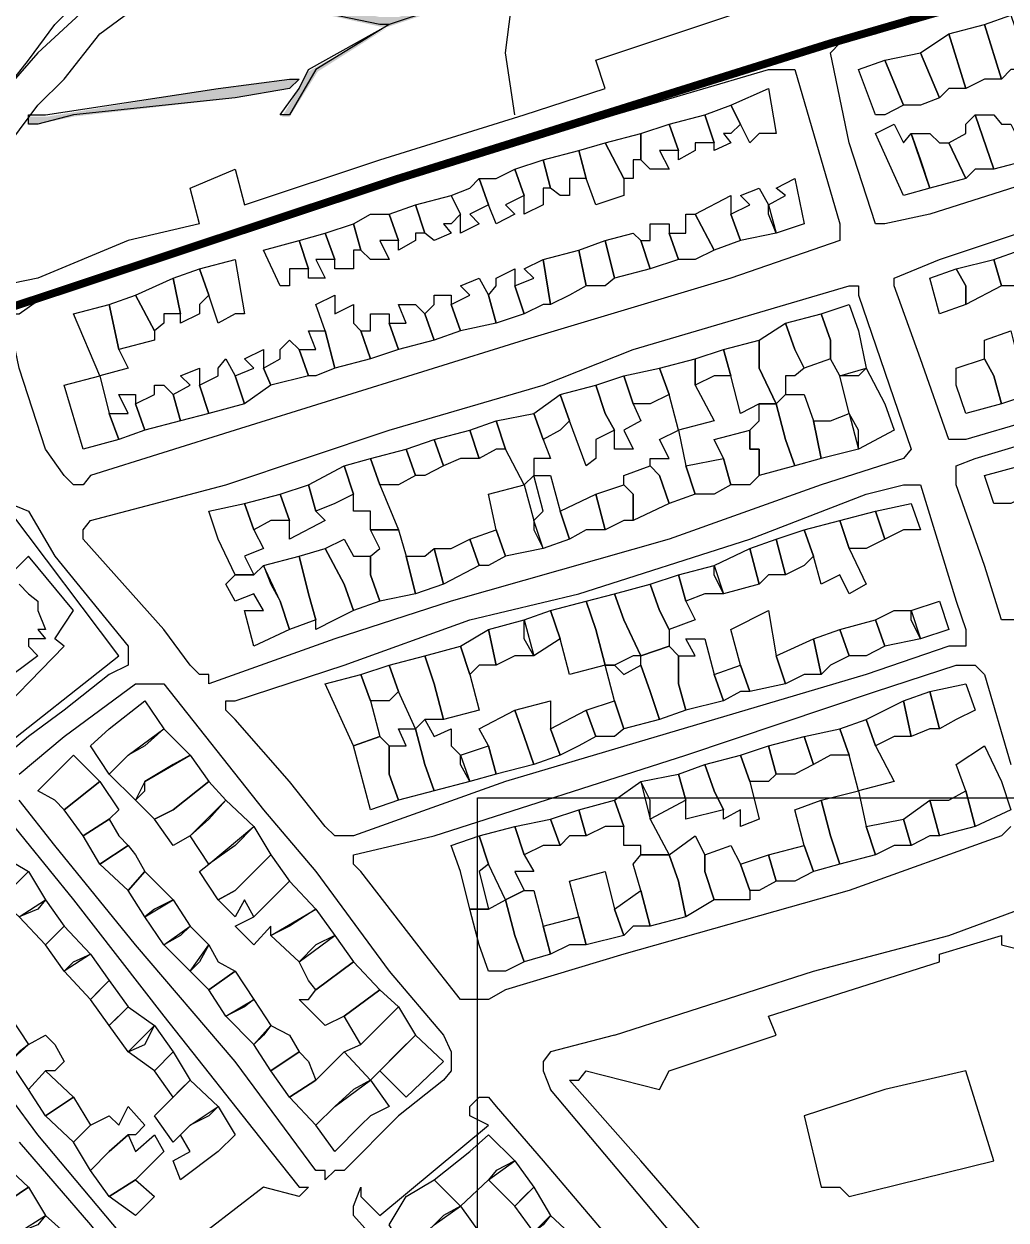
# Model space of a CAD drawing. Header units: millimetres. Extents: x -3588 to 75209, y -3737 to 38254.
# Drawn here: x 27924.9 to 28072.5, y 5908.6 to 6088.4 of the extents above; entities that cross this region are included whole.
import ezdxf

# ---------------------------------------------------------------- set-up
doc = ezdxf.new("R2010")
doc.units = ezdxf.units.MM
doc.layers.add('H', color=250, linetype='Continuous')
doc.layers.add('P', color=253, linetype='Continuous')

msp = doc.modelspace()

# ---------------------------------------------------------------- hatches: boundary and pattern name
at = {"layer": 'H', "linetype": 'Continuous'}
for points in [[(27948.738, 6094.749), (27952.691, 6094.749), (27978.377, 6089.387), (27981.21, 6089.387), (27998.702, 6094.749), (28017.906, 6100.398), (28019.315, 6100.398), (28024.676, 6100.398), (28027.221, 6100.398), (28040.76, 6101.518), (28058.556, 6104.335), (28065.325, 6105.759), (28069.278, 6105.759), (28067.87, 6104.335), (28048.954, 6101.518), (28036.807, 6100.398), (28026.084, 6098.974), (28019.315, 6100.398), (28017.906, 6100.398), (28000.11, 6094.749), (27979.786, 6087.963), (27969.063, 6081.194), (27964.838, 6074.424), (27963.702, 6074.424), (27966.246, 6078.649), (27967.655, 6081.194), (27979.786, 6087.963), (27978.377, 6087.963), (27952.691, 6093.612), (27948.738, 6093.612), (27948.738, 6094.749), (27948.738, 6094.749)], [(27925.597, 6073.288), (27925.597, 6074.424), (27928.414, 6074.424), (27954.1, 6078.649), (27964.838, 6080.073), (27966.246, 6080.073), (27964.838, 6078.649), (27956.932, 6077.241), (27932.367, 6074.424), (27927.005, 6073.288), (27925.597, 6073.288), (27925.597, 6073.288)]]:
    msp.add_hatch(color=256, dxfattribs=at).paths.add_polyline_path(points)

# ---------------------------------------------------------------- linework, layer by layer
msp.add_lwpolyline([(27993.054, 5972.044), (29582.265, 5972.044), (29582.265, 5157.048), (27993.054, 5157.048)], close=True)
at = {"layer": 'P'}
for points in [[(28005.488, 6260.163), (28005.488, 6257.618), (28002.943, 6246.608), (27995.885, 6218.393), (27989.1, 6189.875), (27983.739, 6166.733), (27979.786, 6150.634), (27978.377, 6141.047), (27976.969, 6137.094), (27973.016, 6130.309), (27966.246, 6120.723), (27954.1, 6107.168), (27941.681, 6097.565), (27927.005, 6084.01), (27918.811, 6074.696), (27917.403, 6067.926), (27917.403, 6051.555), (27918.811, 6039.424), (27921.356, 6028.685), (27921.356, 6025.869)], [(27951.283, 6058.324), (27949.875, 6063.685), (27956.644, 6066.518), (27958.053, 6061.157), (27978.377, 6067.926), (28000.11, 6074.696), (28012.257, 6078.649), (28010.849, 6082.89), (28031.174, 6089.659), (28037.943, 6092.204), (28042.184, 6093.612), (28063.917, 6100.398), (28066.462, 6096.445), (28066.462, 6095.021), (28076.048, 6098.974), (28091.011, 6103.215), (28100.326, 6105.759), (28119.242, 6112.529), (28128.844, 6115.345)], [(28054.315, 6058.324), (28052.907, 6058.324), (28048.954, 6070.471), (28046.137, 6084.01), (28047.545, 6085.435), (28052.907, 6086.843), (28073.231, 6093.612), (28100.326, 6101.806), (28122.059, 6108.576), (28131.661, 6111.12), (28132.797, 6111.12), (28134.205, 6109.984), (28143.808, 6086.843), (28143.808, 6085.435), (28142.383, 6085.435), (28142.383, 6084.01), (28122.059, 6078.649), (28086.786, 6067.926), (28061.084, 6059.749), (28054.315, 6058.324)], [(27884.948, 6066.518), (27888.901, 6067.926), (27893.126, 6069.335), (27897.078, 6069.335), (27902.44, 6069.335), (27906.681, 6070.471), (27912.042, 6070.471), (27914.586, 6071.879), (27917.403, 6074.696), (27918.811, 6076.12), (27920.236, 6076.12), (27925.597, 6082.89), (27929.55, 6088.251), (27934.911, 6093.612), (27941.681, 6097.565), (27943.089, 6098.974)], [(27951.283, 6058.324), (27940.561, 6055.796), (27927.005, 6050.146), (27921.356, 6049.01), (27921.356, 6052.963), (27921.356, 6056.916), (27921.356, 6062.565), (27922.764, 6067.926), (27922.764, 6070.471), (27927.005, 6076.12), (27930.958, 6080.073), (27936.32, 6086.843), (27947.33, 6095.021)], [(28000.11, 6095.021), (27979.786, 6088.251), (27968.775, 6081.482), (27964.838, 6074.696), (27963.414, 6074.696), (27966.246, 6078.649), (27967.655, 6081.482), (27979.786, 6088.251), (27978.377, 6088.251), (27952.691, 6093.612)], [(27998.702, 6074.696), (27997.294, 6084.01), (27998.702, 6095.021)], [(28073.231, 6081.482), (28071.823, 6080.073), (28069.278, 6088.251), (28073.231, 6089.659), (28076.048, 6081.482), (28073.231, 6081.482)], [(28069.278, 6080.073), (28066.462, 6078.649), (28063.917, 6086.843), (28069.278, 6088.251), (28071.823, 6080.073), (28069.278, 6080.073)], [(28063.917, 6078.649), (28062.509, 6077.241), (28059.676, 6084.01), (28063.917, 6086.843), (28066.462, 6078.649), (28063.917, 6078.649)], [(28059.676, 6076.12), (28057.132, 6076.12), (28054.315, 6082.89), (28059.676, 6084.01), (28062.509, 6077.241), (28059.676, 6076.12)], [(28054.315, 6074.696), (28052.907, 6074.696), (28050.362, 6081.482), (28054.315, 6082.89), (28057.132, 6076.12), (28054.315, 6074.696)], [(27932.367, 6019.099), (27930.958, 6020.507), (27928.126, 6024.46), (27924.189, 6036.591), (27922.764, 6043.361), (27922.764, 6044.785), (27924.189, 6044.785), (27928.126, 6047.602), (27945.922, 6052.963), (27970.199, 6061.157), (27991.932, 6067.926), (28013.665, 6074.696), (28036.807, 6081.482), (28037.943, 6081.482), (28039.351, 6081.482), (28040.76, 6081.482), (28047.545, 6058.324), (28047.545, 6055.796), (28031.174, 6050.146), (28000.11, 6040.832), (27956.644, 6027.277), (27934.911, 6020.507), (27933.775, 6019.099), (27932.367, 6019.099)], [(27925.597, 6073.288), (27925.597, 6074.696), (27928.126, 6074.696), (27954.1, 6078.649), (27964.838, 6080.073), (27966.246, 6080.073), (27964.838, 6078.649), (27956.644, 6077.241), (27932.367, 6074.696), (27927.005, 6073.288), (27925.597, 6073.288), (27925.597, 6073.288)], [(28035.399, 6071.879), (28033.99, 6070.471), (28032.582, 6073.288), (28031.174, 6076.12), (28036.807, 6078.649), (28037.943, 6071.879), (28035.399, 6071.879)], [(28027.221, 6070.471), (28025.812, 6070.471), (28025.812, 6069.335), (28023.268, 6067.926), (28023.268, 6069.335), (28021.859, 6073.288), (28027.221, 6074.696), (28028.629, 6070.471), (28027.221, 6070.471)], [(28031.174, 6071.879), (28030.037, 6071.879), (28031.174, 6070.471), (28028.629, 6069.335), (28028.629, 6070.471), (28027.221, 6074.696), (28031.174, 6076.12), (28032.582, 6073.288), (28031.174, 6071.879)], [(28067.87, 6066.518), (28066.462, 6065.11), (28063.917, 6070.471), (28066.462, 6071.879), (28066.462, 6073.288), (28067.87, 6074.696), (28070.687, 6066.518), (28067.87, 6066.518)], [(28074.64, 6070.471), (28076.048, 6067.926), (28070.687, 6066.518), (28067.87, 6074.696), (28070.687, 6074.696), (28071.823, 6073.288), (28073.231, 6073.288), (28074.64, 6070.471)], [(28021.859, 6069.335), (28020.435, 6069.335), (28021.859, 6066.518), (28019.027, 6066.518), (28017.618, 6067.926), (28017.618, 6071.879), (28021.859, 6073.288), (28023.268, 6069.335), (28021.859, 6069.335)], [(28059.676, 6067.926), (28061.084, 6063.685), (28057.132, 6062.565), (28052.907, 6071.879), (28055.723, 6073.288), (28057.132, 6070.471), (28058.268, 6071.879), (28059.676, 6067.926)], [(28017.618, 6067.926), (28016.482, 6067.926), (28016.482, 6065.11), (28015.074, 6065.11), (28012.257, 6070.471), (28017.618, 6071.879), (28017.618, 6067.926)], [(28059.676, 6071.879), (28061.084, 6071.879), (28062.509, 6070.471), (28063.917, 6070.471), (28066.462, 6065.11), (28061.084, 6063.685), (28058.268, 6071.879), (28059.676, 6071.879)], [(28008.304, 6065.11), (28006.896, 6065.11), (28006.896, 6062.565), (28005.488, 6062.565), (28004.063, 6063.685), (28002.943, 6067.926), (28008.304, 6069.335), (28009.424, 6065.11), (28008.304, 6065.11)], [(28015.074, 6065.11), (28015.074, 6062.565), (28010.849, 6061.157), (28009.424, 6065.11), (28008.304, 6069.335), (28012.257, 6070.471), (28015.074, 6065.11)], [(28002.943, 6063.685), (28002.943, 6062.565), (28002.943, 6061.157), (28000.11, 6059.749), (28000.11, 6062.565), (27998.702, 6066.518), (28002.943, 6067.926), (28004.063, 6063.685), (28002.943, 6063.685)], [(27995.885, 6065.11), (27998.702, 6066.518), (28000.11, 6062.565), (27997.294, 6061.157), (27998.702, 6059.749), (27995.885, 6058.324), (27994.749, 6061.157), (27993.341, 6065.11), (27995.885, 6065.11)], [(27991.932, 6063.685), (27993.341, 6065.11), (27994.749, 6061.157), (27991.932, 6059.749), (27993.341, 6058.324), (27990.524, 6056.916), (27990.524, 6059.749), (27989.1, 6062.565), (27991.932, 6063.685)], [(28036.807, 6059.749), (28036.807, 6061.157), (28039.351, 6062.565), (28037.943, 6063.685), (28040.76, 6065.11), (28042.184, 6058.324), (28037.943, 6056.916), (28036.807, 6059.749)], [(27989.1, 6058.324), (27987.98, 6058.324), (27989.1, 6056.916), (27986.571, 6055.796), (27985.163, 6056.916), (27983.739, 6061.157), (27989.1, 6062.565), (27990.524, 6059.749), (27989.1, 6058.324)], [(28031.174, 6059.749), (28032.582, 6055.796), (28028.629, 6054.371), (28025.812, 6059.749), (28031.174, 6062.565), (28031.174, 6059.749)], [(28036.807, 6061.157), (28037.943, 6056.916), (28032.582, 6055.796), (28031.174, 6059.749), (28033.99, 6061.157), (28032.582, 6062.565), (28035.399, 6063.685), (28036.807, 6061.157)], [(27985.163, 6056.916), (27983.739, 6056.916), (27983.739, 6055.796), (27981.21, 6054.371), (27981.21, 6055.796), (27979.786, 6059.749), (27983.739, 6061.157), (27985.163, 6056.916)], [(27976.969, 6059.749), (27979.786, 6059.749), (27981.21, 6055.796), (27978.377, 6055.796), (27979.786, 6052.963), (27976.969, 6052.963), (27975.561, 6054.371), (27974.424, 6058.324), (27976.969, 6059.749)], [(28025.812, 6052.963), (28023.268, 6052.963), (28021.859, 6056.916), (28024.388, 6056.916), (28024.388, 6059.749), (28025.812, 6059.749), (28028.629, 6054.371), (28025.812, 6052.963)], [(27970.199, 6052.963), (27968.775, 6052.963), (27970.199, 6050.146), (27967.655, 6050.146), (27967.655, 6051.555), (27966.246, 6055.796), (27970.199, 6056.916), (27971.608, 6052.963), (27970.199, 6052.963)], [(27974.424, 6054.371), (27974.424, 6051.555), (27971.608, 6051.555), (27971.608, 6052.963), (27970.199, 6056.916), (27974.424, 6058.324), (27975.561, 6054.371), (27974.424, 6054.371)], [(28017.618, 6055.796), (28019.027, 6051.555), (28013.665, 6050.146), (28012.257, 6055.796), (28016.482, 6056.916), (28017.618, 6055.796)], [(28021.859, 6056.916), (28023.268, 6052.963), (28019.027, 6051.555), (28017.618, 6055.796), (28019.027, 6055.796), (28019.027, 6058.324), (28021.859, 6058.324), (28021.859, 6056.916)], [(28063.917, 6025.869), (28059.676, 6037.999), (28055.723, 6049.01), (28055.723, 6050.146), (28062.509, 6052.963), (28078.593, 6058.324)], [(27966.246, 6051.555), (27964.838, 6051.555), (27964.838, 6049.01), (27963.414, 6049.01), (27960.885, 6054.371), (27966.246, 6055.796), (27967.655, 6051.555), (27966.246, 6051.555)], [(28012.257, 6049.01), (28009.424, 6049.01), (28008.304, 6054.371), (28012.257, 6055.796), (28013.665, 6050.146), (28012.257, 6049.01)], [(28006.896, 6047.602), (28004.063, 6046.193), (28002.943, 6052.963), (28008.304, 6054.371), (28009.424, 6049.01), (28006.896, 6047.602)], [(28074.64, 6049.01), (28071.823, 6049.01), (28070.687, 6052.963), (28074.64, 6054.371), (28076.048, 6050.146), (28074.64, 6049.01)], [(27951.283, 6046.193), (27951.283, 6044.785), (27948.45, 6043.361), (27948.45, 6044.785), (27947.33, 6050.146), (27951.283, 6051.555), (27952.691, 6047.602), (27951.283, 6046.193)], [(27956.644, 6044.785), (27954.1, 6043.361), (27952.691, 6047.602), (27951.283, 6051.555), (27956.644, 6052.963), (27958.053, 6044.785), (27956.644, 6044.785)], [(27998.702, 6049.01), (28000.11, 6044.785), (27995.885, 6043.361), (27994.749, 6047.602), (27995.885, 6049.01), (27995.885, 6050.146), (27998.702, 6051.555), (27998.702, 6049.01)], [(28002.943, 6046.193), (28000.11, 6044.785), (27998.702, 6049.01), (28001.535, 6050.146), (28000.11, 6051.555), (28002.943, 6052.963), (28004.063, 6046.193), (28002.943, 6046.193)], [(28066.462, 6049.01), (28066.462, 6046.193), (28062.509, 6044.785), (28061.084, 6050.146), (28065.037, 6051.555), (28066.462, 6049.01)], [(28066.462, 6049.01), (28065.037, 6051.555), (28070.687, 6052.963), (28071.823, 6049.01), (28066.462, 6046.193), (28066.462, 6049.01)], [(27947.33, 6044.785), (27945.922, 6044.785), (27945.922, 6043.361), (27944.513, 6042.24), (27941.681, 6047.602), (27947.33, 6050.146), (27948.45, 6044.785), (27947.33, 6044.785)], [(27994.749, 6047.602), (27995.885, 6043.361), (27990.524, 6042.24), (27989.1, 6046.193), (27991.932, 6047.602), (27990.524, 6049.01), (27993.341, 6050.146), (27994.749, 6047.602)], [(27952.691, 5990.58), (27951.283, 5990.58), (27949.875, 5991.989), (27945.922, 5997.35), (27933.775, 6010.905), (27933.775, 6012.314), (27934.911, 6013.722), (27955.236, 6019.099), (27979.786, 6027.277), (28002.943, 6034.047), (28016.482, 6039.424), (28048.954, 6049.01), (28050.362, 6049.01), (28050.362, 6047.602), (28058.268, 6024.46), (28057.132, 6023.036), (28044.713, 6019.099), (28021.859, 6010.905), (27989.1, 6001.591), (27971.608, 5995.942), (27952.691, 5989.172), (27952.691, 5990.58)], [(27944.513, 6042.24), (27944.513, 6040.832), (27939.136, 6039.424), (27937.728, 6046.193), (27941.681, 6047.602), (27944.513, 6042.24)], [(27974.424, 6043.361), (27975.561, 6042.24), (27976.969, 6037.999), (27971.608, 6036.591), (27970.199, 6042.24), (27968.775, 6046.193), (27971.608, 6047.602), (27971.608, 6044.785), (27974.424, 6046.193), (27974.424, 6043.361)], [(27989.1, 6046.193), (27990.524, 6042.24), (27986.571, 6040.832), (27985.163, 6044.785), (27986.571, 6046.193), (27986.571, 6047.602), (27989.1, 6047.602), (27989.1, 6046.193)], [(28073.231, 5998.774), (28071.823, 5998.774), (28069.278, 6006.952), (28065.037, 6019.099), (28065.037, 6020.507), (28065.037, 6021.916), (28067.87, 6023.036), (28086.786, 6028.685), (28104.567, 6034.047), (28119.242, 6037.999), (28153.122, 6049.01), (28154.53, 6049.01), (28161.3, 6027.277), (28161.3, 6025.869), (28153.122, 6023.036), (28135.614, 6017.675), (28122.059, 6013.722), (28105.687, 6008.361), (28085.362, 6001.591), (28074.64, 5998.774), (28073.231, 5998.774)], [(27939.136, 6039.424), (27940.561, 6036.591), (27936.32, 6035.471), (27932.367, 6044.785), (27937.728, 6046.193), (27939.136, 6039.424)], [(27985.163, 6044.785), (27986.571, 6040.832), (27981.21, 6039.424), (27979.786, 6043.361), (27982.33, 6043.361), (27981.21, 6046.193), (27983.739, 6046.193), (27985.163, 6044.785)], [(28050.362, 6035.471), (28047.545, 6035.471), (28046.137, 6037.999), (28046.137, 6040.832), (28044.713, 6044.785), (28048.954, 6046.193), (28050.362, 6042.24), (28051.498, 6036.591), (28050.362, 6035.471)], [(27979.786, 6043.361), (27981.21, 6039.424), (27976.969, 6037.999), (27975.561, 6042.24), (27976.969, 6042.24), (27976.969, 6044.785), (27979.786, 6044.785), (27979.786, 6043.361)], [(28046.137, 6040.832), (28046.137, 6037.999), (28042.184, 6036.591), (28040.76, 6039.424), (28039.351, 6043.361), (28044.713, 6044.785), (28046.137, 6040.832)], [(27968.775, 6035.471), (27967.655, 6035.471), (27966.246, 6039.424), (27968.775, 6039.424), (27967.655, 6042.24), (27970.199, 6042.24), (27971.608, 6036.591), (27968.775, 6035.471)], [(28040.76, 6035.471), (28039.351, 6035.471), (28039.351, 6032.638), (28037.943, 6031.23), (28035.399, 6036.591), (28035.399, 6040.832), (28039.351, 6043.361), (28040.76, 6039.424), (28042.184, 6036.591), (28040.76, 6035.471)], [(28074.64, 6036.591), (28076.048, 6032.638), (28071.823, 6031.23), (28070.687, 6035.471), (28069.278, 6037.999), (28069.278, 6040.832), (28073.231, 6042.24), (28074.64, 6036.591)], [(27966.246, 6039.424), (27967.655, 6035.471), (27962.005, 6034.047), (27960.885, 6036.591), (27963.414, 6037.999), (27963.414, 6039.424), (27964.838, 6040.832), (27966.246, 6039.424)], [(28035.399, 6036.591), (28037.943, 6031.23), (28035.399, 6031.23), (28032.582, 6029.822), (28031.174, 6035.471), (28030.037, 6039.424), (28035.399, 6040.832), (28035.399, 6036.591)], [(27960.885, 6036.591), (27962.005, 6034.047), (27958.053, 6031.23), (27956.644, 6035.471), (27959.461, 6036.591), (27958.053, 6037.999), (27960.885, 6039.424), (27960.885, 6036.591)], [(28028.629, 6035.471), (28025.812, 6034.047), (28025.812, 6037.999), (28030.037, 6039.424), (28031.174, 6035.471), (28028.629, 6035.471)], [(27956.644, 6035.471), (27958.053, 6031.23), (27952.691, 6029.822), (27951.283, 6034.047), (27954.1, 6035.471), (27954.1, 6036.591), (27955.236, 6037.999), (27956.644, 6035.471)], [(28025.812, 6034.047), (28028.629, 6028.685), (28023.268, 6027.277), (28021.859, 6032.638), (28020.435, 6036.591), (28025.812, 6037.999), (28025.812, 6034.047)], [(28070.687, 6035.471), (28071.823, 6031.23), (28066.462, 6029.822), (28065.037, 6034.047), (28065.037, 6036.591), (28069.278, 6037.999), (28070.687, 6035.471)], [(27937.728, 6029.822), (27939.136, 6025.869), (27933.775, 6024.46), (27930.958, 6034.047), (27936.32, 6035.471), (27937.728, 6029.822)], [(27951.283, 6034.047), (27952.691, 6029.822), (27948.45, 6028.685), (27947.33, 6032.638), (27949.875, 6034.047), (27948.45, 6035.471), (27951.283, 6036.591), (27951.283, 6034.047)], [(28016.482, 6031.23), (28017.618, 6028.685), (28015.074, 6027.277), (28016.482, 6024.46), (28013.665, 6024.46), (28013.665, 6027.277), (28012.257, 6029.822), (28010.849, 6034.047), (28015.074, 6035.471), (28016.482, 6031.23)], [(28019.027, 6031.23), (28016.482, 6031.23), (28015.074, 6035.471), (28020.435, 6036.591), (28021.859, 6032.638), (28019.027, 6031.23)], [(28050.362, 6027.277), (28048.954, 6029.822), (28047.545, 6035.471), (28051.498, 6036.591), (28054.315, 6031.23), (28055.723, 6027.277), (28050.362, 6024.46), (28050.362, 6027.277)], [(27947.33, 6032.638), (27948.45, 6028.685), (27943.089, 6027.277), (27941.681, 6031.23), (27944.513, 6032.638), (27944.513, 6034.047), (27945.922, 6034.047), (27947.33, 6032.638)], [(28006.896, 6028.685), (28005.488, 6032.638), (28010.849, 6034.047), (28012.257, 6029.822), (28013.665, 6027.277), (28010.849, 6025.869), (28010.849, 6023.036), (28009.424, 6021.916), (28006.896, 6028.685)], [(27941.681, 6031.23), (27943.089, 6027.277), (27939.136, 6025.869), (27937.728, 6029.822), (27940.561, 6029.822), (27939.136, 6032.638), (27941.681, 6032.638), (27941.681, 6031.23)], [(28005.488, 6027.277), (28002.943, 6025.869), (28001.535, 6029.822), (28005.488, 6032.638), (28006.896, 6028.685), (28005.488, 6027.277)], [(28043.592, 6028.685), (28044.713, 6023.036), (28040.76, 6021.916), (28039.351, 6025.869), (28037.943, 6031.23), (28039.351, 6032.638), (28042.184, 6032.638), (28043.592, 6028.685)], [(28002.943, 6025.869), (28004.063, 6023.036), (28001.535, 6023.036), (28001.535, 6020.507), (28000.11, 6019.099), (27997.294, 6024.46), (27995.885, 6028.685), (28001.535, 6029.822), (28002.943, 6025.869)], [(28039.351, 6025.869), (28040.76, 6021.916), (28035.399, 6020.507), (28035.399, 6024.46), (28033.99, 6024.46), (28033.99, 6027.277), (28035.399, 6028.685), (28035.399, 6031.23), (28037.943, 6031.23), (28039.351, 6025.869)], [(28046.137, 6028.685), (28048.954, 6029.822), (28050.362, 6024.46), (28044.713, 6023.036), (28043.592, 6028.685), (28046.137, 6028.685)], [(27995.885, 6024.46), (27993.341, 6023.036), (27991.932, 6027.277), (27995.885, 6028.685), (27997.294, 6024.46), (27995.885, 6024.46)], [(28076.048, 6028.685), (28066.462, 6025.869), (28065.037, 6025.869), (28063.917, 6025.869)], [(27990.524, 6023.036), (27987.98, 6021.916), (27986.571, 6025.869), (27991.932, 6027.277), (27993.341, 6023.036), (27990.524, 6023.036)], [(28024.388, 6021.916), (28025.812, 6017.675), (28021.859, 6016.266), (28020.435, 6020.507), (28019.027, 6021.916), (28019.027, 6023.036), (28021.859, 6023.036), (28020.435, 6025.869), (28023.268, 6027.277), (28024.388, 6021.916)], [(28033.99, 6019.099), (28031.174, 6019.099), (28030.037, 6023.036), (28028.629, 6025.869), (28033.99, 6027.277), (28033.99, 6024.46), (28035.399, 6024.46), (28035.399, 6020.507), (28033.99, 6019.099)], [(27981.21, 6019.099), (27978.377, 6019.099), (27976.969, 6023.036), (27982.33, 6024.46), (27983.739, 6020.507), (27981.21, 6019.099)], [(27985.163, 6020.507), (27983.739, 6020.507), (27982.33, 6024.46), (27986.571, 6025.869), (27987.98, 6021.916), (27985.163, 6020.507)], [(27978.377, 6019.099), (27981.21, 6012.314), (27976.969, 6012.314), (27976.969, 6015.146), (27974.424, 6015.146), (27974.424, 6017.675), (27973.016, 6021.916), (27976.969, 6023.036), (27978.377, 6019.099)], [(28028.629, 6017.675), (28025.812, 6017.675), (28024.388, 6021.916), (28030.037, 6023.036), (28031.174, 6019.099), (28028.629, 6017.675)], [(27971.608, 6016.266), (27968.775, 6015.146), (27967.655, 6019.099), (27973.016, 6021.916), (27974.424, 6017.675), (27971.608, 6016.266)], [(28020.435, 6020.507), (28021.859, 6016.266), (28016.482, 6013.722), (28016.482, 6017.675), (28015.074, 6019.099), (28015.074, 6020.507), (28019.027, 6021.916), (28020.435, 6020.507)], [(28073.231, 6016.266), (28070.687, 6016.266), (28069.278, 6020.507), (28074.64, 6021.916), (28076.048, 6017.675), (28073.231, 6016.266)], [(27973.016, 5966.303), (27971.608, 5966.303), (27970.199, 5967.711), (27964.838, 5974.497), (27956.644, 5983.811), (27955.236, 5985.219), (27955.236, 5986.628), (27956.644, 5986.628), (27973.016, 5991.989), (27991.932, 5998.774), (28008.304, 6002.711), (28033.99, 6010.905), (28051.498, 6017.675), (28057.132, 6019.099), (28058.268, 6019.099), (28059.676, 6019.099), (28065.037, 6001.591), (28066.462, 5997.35), (28066.462, 5995.942), (28066.462, 5994.821), (28063.917, 5994.821), (28051.498, 5990.58), (27997.294, 5974.497), (27974.424, 5966.303), (27973.016, 5966.303)], [(27968.775, 6015.146), (27970.199, 6013.722), (27964.838, 6010.905), (27964.838, 6013.722), (27963.414, 6017.675), (27967.655, 6019.099), (27968.775, 6015.146)], [(28001.535, 6012.314), (28002.943, 6009.497), (27997.294, 6008.361), (27995.885, 6012.314), (27994.749, 6017.675), (28000.11, 6019.099), (28001.535, 6013.722), (28001.535, 6012.314)], [(28005.488, 6015.146), (28006.896, 6010.905), (28002.943, 6009.497), (28001.535, 6013.722), (28002.943, 6015.146), (28001.535, 6020.507), (28004.063, 6020.507), (28005.488, 6015.146)], [(28015.074, 6013.722), (28012.257, 6012.314), (28010.849, 6017.675), (28015.074, 6019.099), (28016.482, 6017.675), (28016.482, 6013.722), (28015.074, 6013.722)], [(27962.005, 6013.722), (27959.461, 6012.314), (27958.053, 6016.266), (27963.414, 6017.675), (27964.838, 6013.722), (27962.005, 6013.722)], [(28009.424, 6012.314), (28006.896, 6010.905), (28005.488, 6015.146), (28010.849, 6017.675), (28012.257, 6012.314), (28009.424, 6012.314)], [(27922.764, 6016.266), (27925.597, 6015.146), (27929.55, 6008.361), (27940.561, 5994.821), (27940.561, 5993.397), (27940.561, 5991.989), (27937.728, 5990.58), (27930.958, 5985.219), (27925.597, 5981.266), (27918.811, 5975.617)], [(27959.461, 6012.314), (27960.885, 6009.497), (27958.053, 6008.361), (27959.461, 6005.544), (27956.644, 6005.544), (27954.1, 6010.905), (27952.691, 6015.146), (27958.053, 6016.266), (27959.461, 6012.314)], [(28057.132, 6012.314), (28054.315, 6010.905), (28052.907, 6015.146), (28058.268, 6016.266), (28059.676, 6012.314), (28057.132, 6012.314)], [(27920.236, 5978.45), (27939.136, 5993.397), (27922.764, 6015.146), (27914.586, 6004.136), (27897.078, 5977.025), (27886.356, 5962.062), (27883.539, 5956.701), (27882.115, 5952.748), (27882.115, 5948.523), (27891.717, 5955.292), (27897.078, 5959.533), (27915.995, 5975.617)], [(28048.954, 6009.497), (28051.498, 6004.136), (28048.954, 6002.711), (28047.545, 6005.544), (28044.713, 6004.136), (28043.592, 6008.361), (28042.184, 6012.314), (28047.545, 6013.722), (28048.954, 6009.497)], [(28051.498, 6009.497), (28048.954, 6009.497), (28047.545, 6013.722), (28052.907, 6015.146), (28054.315, 6010.905), (28051.498, 6009.497)], [(27976.969, 6005.544), (27976.969, 6008.361), (27978.377, 6009.497), (27976.969, 6012.314), (27981.21, 6012.314), (27982.33, 6008.361), (27983.739, 6002.711), (27978.377, 6001.591), (27976.969, 6005.544)], [(27994.749, 6006.952), (27993.341, 6006.952), (27991.932, 6010.905), (27995.885, 6012.314), (27997.294, 6008.361), (27994.749, 6006.952)], [(28042.184, 6006.952), (28039.351, 6005.544), (28037.943, 6010.905), (28042.184, 6012.314), (28043.592, 6008.361), (28042.184, 6006.952)], [(27976.969, 6006.952), (27976.969, 6005.544), (27978.377, 6001.591), (27974.424, 6000.183), (27973.016, 6004.136), (27970.199, 6009.497), (27973.016, 6010.905), (27974.424, 6008.361), (27976.969, 6008.361), (27976.969, 6006.952)], [(27989.1, 6009.497), (27991.932, 6010.905), (27993.341, 6006.952), (27987.98, 6004.136), (27986.571, 6009.497), (27989.1, 6009.497)], [(28036.807, 6005.544), (28035.399, 6004.136), (28033.99, 6009.497), (28037.943, 6010.905), (28039.351, 6005.544), (28036.807, 6005.544)], [(27920.236, 5978.45), (27918.811, 5979.858), (27918.811, 5982.387), (27930.958, 5994.821), (27929.55, 5995.942), (27932.367, 6000.183), (27925.597, 6008.361), (27903.864, 5986.628), (27913.45, 5978.45)], [(27967.655, 6002.711), (27968.775, 5998.774), (27964.838, 5997.35), (27963.414, 6001.591), (27960.885, 6006.952), (27966.246, 6008.361), (27967.655, 6002.711)], [(27971.608, 5998.774), (27968.775, 5997.35), (27968.775, 5998.774), (27967.655, 6002.711), (27966.246, 6008.361), (27970.199, 6009.497), (27973.016, 6004.136), (27974.424, 6000.183), (27971.608, 5998.774)], [(27985.163, 6008.361), (27986.571, 6009.497), (27987.98, 6004.136), (27983.739, 6002.711), (27982.33, 6008.361), (27985.163, 6008.361)], [(28028.629, 6005.544), (28028.629, 6006.952), (28033.99, 6009.497), (28035.399, 6004.136), (28030.037, 6002.711), (28028.629, 6005.544)], [(27962.005, 6004.136), (27963.414, 6001.591), (27964.838, 5997.35), (27959.461, 5994.821), (27958.053, 6000.183), (27960.885, 6000.183), (27959.461, 6002.711), (27956.644, 6001.591), (27955.236, 6004.136), (27956.644, 6005.544), (27959.461, 6005.544), (27960.885, 6006.952), (27962.005, 6004.136)], [(28027.221, 6002.711), (28024.388, 6001.591), (28023.268, 6005.544), (28028.629, 6006.952), (28030.037, 6002.711), (28027.221, 6002.711)], [(28020.435, 6000.183), (28019.027, 6004.136), (28023.268, 6005.544), (28024.388, 6001.591), (28025.812, 5998.774), (28021.859, 5997.35), (28020.435, 6000.183)], [(27924.189, 6004.136), (27925.597, 6002.711), (27927.005, 6001.591), (27927.005, 6000.183), (27928.126, 5997.35), (27927.005, 5997.35), (27928.126, 5995.942), (27927.005, 5995.942), (27925.597, 5995.942), (27925.597, 5994.821), (27927.005, 5993.397), (27915.995, 5985.219)], [(28016.482, 5993.397), (28013.665, 5991.989), (28012.257, 5991.989), (28010.849, 5997.35), (28009.424, 6001.591), (28013.665, 6002.711), (28015.074, 5998.774), (28017.618, 5993.397), (28016.482, 5993.397)], [(28020.435, 6000.183), (28021.859, 5997.35), (28021.859, 5994.821), (28017.618, 5993.397), (28015.074, 5998.774), (28013.665, 6002.711), (28019.027, 6004.136), (28020.435, 6000.183)], [(28005.488, 5995.942), (28004.063, 6000.183), (28009.424, 6001.591), (28010.849, 5997.35), (28012.257, 5991.989), (28006.896, 5990.58), (28005.488, 5995.942)], [(28058.268, 5998.774), (28058.268, 6000.183), (28062.509, 6001.591), (28063.917, 5997.35), (28059.676, 5995.942), (28058.268, 5998.774)], [(28000.11, 5995.942), (28000.11, 5998.774), (28004.063, 6000.183), (28005.488, 5995.942), (28001.535, 5993.397), (28000.11, 5995.942)], [(28032.582, 5991.989), (28031.174, 5997.35), (28036.807, 6000.183), (28037.943, 5993.397), (28039.351, 5989.172), (28033.99, 5988.036), (28032.582, 5991.989)], [(28055.723, 6000.183), (28058.268, 6000.183), (28059.676, 5995.942), (28054.315, 5994.821), (28052.907, 5998.774), (28055.723, 6000.183)], [(27993.341, 5991.989), (27991.932, 5990.58), (27990.524, 5994.821), (27994.749, 5997.35), (27995.885, 5991.989), (27993.341, 5991.989)], [(27998.702, 5993.397), (27995.885, 5991.989), (27994.749, 5997.35), (28000.11, 5998.774), (28001.535, 5993.397), (27998.702, 5993.397)], [(28046.137, 5991.989), (28044.713, 5990.58), (28043.592, 5995.942), (28047.545, 5997.35), (28048.954, 5993.397), (28046.137, 5991.989)], [(28051.498, 5993.397), (28048.954, 5993.397), (28047.545, 5997.35), (28052.907, 5998.774), (28054.315, 5994.821), (28051.498, 5993.397)], [(28028.629, 5990.58), (28030.037, 5986.628), (28024.388, 5985.219), (28023.268, 5989.172), (28023.268, 5993.397), (28025.812, 5993.397), (28024.388, 5995.942), (28027.221, 5995.942), (28028.629, 5990.58)], [(28042.184, 5990.58), (28039.351, 5989.172), (28037.943, 5993.397), (28043.592, 5995.942), (28044.713, 5990.58), (28042.184, 5990.58)], [(27986.571, 5989.172), (27985.163, 5993.397), (27990.524, 5994.821), (27991.932, 5990.58), (27993.341, 5985.219), (27987.98, 5983.811), (27986.571, 5989.172)], [(28023.268, 5993.397), (28023.268, 5989.172), (28024.388, 5985.219), (28020.435, 5983.811), (28019.027, 5988.036), (28017.618, 5991.989), (28017.618, 5993.397), (28021.859, 5994.821), (28023.268, 5993.397)], [(27991.932, 5941.737), (27990.524, 5941.737), (27985.163, 5948.523), (27975.561, 5960.942), (27974.424, 5962.062), (27974.424, 5963.486), (27986.571, 5966.303), (28024.388, 5978.45), (28052.907, 5988.036), (28065.037, 5991.989), (28067.87, 5991.989), (28069.278, 5990.58), (28073.231, 5977.025)], [(27979.786, 5986.628), (27976.969, 5986.628), (27975.561, 5990.58), (27979.786, 5991.989), (27981.21, 5988.036), (27979.786, 5986.628)], [(27986.571, 5989.172), (27987.98, 5983.811), (27985.163, 5983.811), (27983.739, 5982.387), (27981.21, 5988.036), (27979.786, 5991.989), (27985.163, 5993.397), (27986.571, 5989.172)], [(28013.665, 5986.628), (28012.257, 5991.989), (28013.665, 5991.989), (28015.074, 5990.58), (28017.618, 5991.989), (28019.027, 5988.036), (28020.435, 5983.811), (28015.074, 5982.387), (28013.665, 5986.628)], [(28032.582, 5988.036), (28030.037, 5986.628), (28028.629, 5990.58), (28032.582, 5991.989), (28033.99, 5988.036), (28032.582, 5988.036)], [(27976.969, 5986.628), (27978.377, 5981.266), (27974.424, 5979.858), (27970.199, 5989.172), (27975.561, 5990.58), (27976.969, 5986.628)], [(27924.189, 5975.617), (27930.958, 5981.266), (27936.32, 5985.219), (27941.681, 5989.172), (27943.089, 5989.172), (27944.513, 5989.172), (27945.922, 5989.172), (27960.885, 5970.256), (27968.775, 5960.942), (27979.786, 5945.978), (27987.98, 5936.376), (27989.1, 5933.847), (27989.1, 5932.423), (27989.1, 5931.015), (27987.98, 5929.606), (27981.21, 5924.245), (27973.016, 5916.051), (27971.608, 5916.051), (27970.199, 5914.643), (27970.199, 5916.051)], [(28065.037, 5983.811), (28062.509, 5982.387), (28061.084, 5988.036), (28066.462, 5989.172), (28067.87, 5985.219), (28065.037, 5983.811)], [(27943.089, 5979.858), (27940.561, 5978.45), (27937.728, 5975.617), (27934.911, 5979.858), (27937.728, 5982.387), (27943.089, 5986.628), (27945.922, 5982.387), (27943.089, 5979.858)], [(28004.063, 5982.387), (28005.488, 5978.45), (28001.535, 5977.025), (28000.11, 5981.266), (27998.702, 5985.219), (28004.063, 5986.628), (28004.063, 5982.387)], [(28013.665, 5981.266), (28010.849, 5981.266), (28009.424, 5985.219), (28013.665, 5986.628), (28015.074, 5982.387), (28013.665, 5981.266)], [(28055.723, 5981.266), (28052.907, 5979.858), (28051.498, 5983.811), (28057.132, 5986.628), (28058.268, 5981.266), (28055.723, 5981.266)], [(28061.084, 5982.387), (28058.268, 5981.266), (28057.132, 5986.628), (28061.084, 5988.036), (28062.509, 5982.387), (28061.084, 5982.387)], [(28000.11, 5981.266), (28001.535, 5977.025), (27995.885, 5975.617), (27994.749, 5979.858), (27993.341, 5982.387), (27998.702, 5985.219), (28000.11, 5981.266)], [(28008.304, 5979.858), (28005.488, 5978.45), (28004.063, 5982.387), (28009.424, 5985.219), (28010.849, 5981.266), (28008.304, 5979.858)], [(27989.1, 5979.858), (27990.524, 5978.45), (27991.932, 5974.497), (27986.571, 5973.072), (27985.163, 5977.025), (27983.739, 5982.387), (27985.163, 5983.811), (27986.571, 5981.266), (27989.1, 5982.387), (27989.1, 5979.858)], [(28052.907, 5979.858), (28055.723, 5974.497), (28050.362, 5973.072), (28048.954, 5978.45), (28047.545, 5982.387), (28051.498, 5983.811), (28052.907, 5979.858)], [(27947.33, 5977.025), (27943.089, 5974.497), (27941.681, 5971.664), (27937.728, 5975.617), (27940.561, 5978.45), (27945.922, 5982.387), (27949.875, 5978.45), (27947.33, 5977.025)], [(27979.786, 5979.858), (27979.786, 5975.617), (27981.21, 5971.664), (27976.969, 5970.256), (27974.424, 5979.858), (27978.377, 5981.266), (27979.786, 5979.858)], [(27985.163, 5977.025), (27986.571, 5973.072), (27981.21, 5971.664), (27979.786, 5975.617), (27979.786, 5979.858), (27982.33, 5979.858), (27981.21, 5982.387), (27983.739, 5982.387), (27985.163, 5977.025)], [(28040.76, 5975.617), (28037.943, 5975.617), (28036.807, 5979.858), (28042.184, 5981.266), (28043.592, 5977.025), (28040.76, 5975.617)], [(28046.137, 5978.45), (28043.592, 5977.025), (28042.184, 5981.266), (28047.545, 5982.387), (28048.954, 5978.45), (28046.137, 5978.45)], [(27990.524, 5977.025), (27990.524, 5978.45), (27994.749, 5979.858), (27995.885, 5975.617), (27991.932, 5974.497), (27990.524, 5977.025)], [(28036.807, 5974.497), (28033.99, 5974.497), (28032.582, 5978.45), (28036.807, 5979.858), (28037.943, 5975.617), (28036.807, 5974.497)], [(28066.462, 5973.072), (28065.037, 5977.025), (28069.278, 5979.858), (28071.823, 5974.497), (28073.231, 5970.256), (28067.87, 5967.711), (28066.462, 5973.072)], [(27929.55, 5971.664), (27927.005, 5973.072), (27932.367, 5978.45), (27936.32, 5974.497), (27930.958, 5970.256), (27929.55, 5971.664)], [(27943.089, 5973.072), (27943.089, 5974.497), (27949.875, 5978.45), (27952.691, 5974.497), (27947.33, 5970.256), (27944.513, 5968.847), (27941.681, 5971.664), (27943.089, 5973.072)], [(28033.99, 5974.497), (28035.399, 5968.847), (28032.582, 5967.711), (28032.582, 5970.256), (28030.037, 5968.847), (28030.037, 5970.256), (28028.629, 5973.072), (28027.221, 5977.025), (28032.582, 5978.45), (28033.99, 5974.497)], [(28028.629, 5973.072), (28030.037, 5970.256), (28024.388, 5968.847), (28024.388, 5971.664), (28023.268, 5975.617), (28027.221, 5977.025), (28028.629, 5973.072)], [(27937.728, 5968.847), (27933.775, 5966.303), (27930.958, 5970.256), (27936.32, 5974.497), (27939.136, 5970.256), (27937.728, 5968.847)], [(27952.691, 5968.847), (27949.875, 5966.303), (27947.33, 5964.895), (27944.513, 5968.847), (27947.33, 5970.256), (27952.691, 5974.497), (27955.236, 5971.664), (27952.691, 5968.847)], [(28015.074, 5967.711), (28013.665, 5971.664), (28017.618, 5974.497), (28019.027, 5968.847), (28021.859, 5963.486), (28017.618, 5963.486), (28017.618, 5964.895), (28015.074, 5964.895), (28015.074, 5967.711)], [(28019.027, 5971.664), (28017.618, 5974.497), (28023.268, 5975.617), (28024.388, 5971.664), (28019.027, 5968.847), (28019.027, 5971.664)], [(28051.498, 5967.711), (28052.907, 5963.486), (28047.545, 5962.062), (28046.137, 5966.303), (28044.713, 5971.664), (28050.362, 5973.072), (28051.498, 5967.711)], [(28063.917, 5971.664), (28066.462, 5973.072), (28067.87, 5967.711), (28062.509, 5966.303), (28061.084, 5971.664), (28063.917, 5971.664)], [(27970.199, 5916.051), (27968.775, 5916.051), (27956.644, 5932.423), (27941.681, 5949.931), (27929.55, 5964.895), (27924.189, 5971.664)], [(27956.644, 5964.895), (27952.691, 5962.062), (27949.875, 5966.303), (27955.236, 5971.664), (27959.461, 5967.711), (27956.644, 5964.895)], [(28012.257, 5967.711), (28009.424, 5966.303), (28008.304, 5970.256), (28013.665, 5971.664), (28015.074, 5967.711), (28012.257, 5967.711)], [(28046.137, 5966.303), (28047.545, 5962.062), (28043.592, 5960.942), (28042.184, 5964.895), (28040.76, 5970.256), (28044.713, 5971.664), (28046.137, 5966.303)], [(28061.084, 5966.303), (28058.268, 5964.895), (28057.132, 5968.847), (28061.084, 5971.664), (28062.509, 5966.303), (28061.084, 5966.303)], [(27944.513, 5901.088), (27941.681, 5903.92), (27927.005, 5921.412), (27918.811, 5932.423), (27910.634, 5941.737), (27901.031, 5954.172), (27901.031, 5955.292), (27901.031, 5956.701), (27918.811, 5970.256), (27920.236, 5970.256), (27921.356, 5970.256), (27932.367, 5956.701), (27945.922, 5939.209), (27962.005, 5918.884), (27966.246, 5913.523), (27967.655, 5913.523), (27966.246, 5912.098), (27960.885, 5913.523), (27948.45, 5903.92), (27948.45, 5899.967), (27949.875, 5898.559), (27948.45, 5897.151), (27947.33, 5897.151), (27944.513, 5901.088)], [(27939.136, 5966.303), (27940.561, 5964.895), (27936.32, 5962.062), (27933.775, 5966.303), (27937.728, 5968.847), (27939.136, 5966.303)], [(28002.943, 5964.895), (28000.11, 5963.486), (27998.702, 5967.711), (28004.063, 5968.847), (28005.488, 5964.895), (28002.943, 5964.895)], [(28006.896, 5966.303), (28005.488, 5964.895), (28004.063, 5968.847), (28008.304, 5970.256), (28009.424, 5966.303), (28006.896, 5966.303)], [(28055.723, 5964.895), (28052.907, 5963.486), (28051.498, 5967.711), (28057.132, 5968.847), (28058.268, 5964.895), (28055.723, 5964.895)], [(27952.691, 5962.062), (27959.461, 5967.711), (27962.005, 5963.486), (27956.644, 5958.125), (27954.1, 5956.701), (27951.283, 5960.942), (27952.691, 5962.062)], [(28073.231, 5967.711), (28071.823, 5966.303), (28048.954, 5958.125), (28015.074, 5948.523), (27997.294, 5943.161), (27994.749, 5941.737), (27993.341, 5941.737), (27991.932, 5941.737)], [(28000.11, 5963.486), (28001.535, 5960.942), (27998.702, 5960.942), (28000.11, 5958.125), (27997.294, 5956.701), (27994.749, 5962.062), (27993.341, 5966.303), (27998.702, 5967.711), (28000.11, 5963.486)], [(27941.681, 5963.486), (27943.089, 5960.942), (27940.561, 5958.125), (27936.32, 5962.062), (27940.561, 5964.895), (27941.681, 5963.486)], [(27994.749, 5962.062), (27993.341, 5960.942), (27994.749, 5955.292), (27991.932, 5955.292), (27990.524, 5960.942), (27989.1, 5964.895), (27993.341, 5966.303), (27994.749, 5962.062)], [(28027.221, 5962.062), (28027.221, 5960.942), (28028.629, 5956.701), (28024.388, 5954.172), (28023.268, 5959.533), (28021.859, 5963.486), (28025.812, 5966.303), (28027.221, 5963.486), (28027.221, 5962.062)], [(28032.582, 5956.701), (28031.174, 5956.701), (28028.629, 5956.701), (28027.221, 5960.942), (28027.221, 5963.486), (28031.174, 5964.895), (28032.582, 5962.062), (28033.99, 5958.125), (28033.99, 5956.701), (28032.582, 5956.701)], [(28040.76, 5959.533), (28037.943, 5959.533), (28036.807, 5963.486), (28042.184, 5964.895), (28043.592, 5960.942), (28040.76, 5959.533)], [(27920.236, 5962.062), (27921.356, 5963.486), (27925.597, 5960.942), (27921.356, 5956.701), (27918.811, 5960.942), (27920.236, 5962.062)], [(27962.005, 5956.701), (27959.461, 5954.172), (27958.053, 5956.701), (27956.644, 5954.172), (27954.1, 5956.701), (27956.644, 5958.125), (27962.005, 5963.486), (27964.838, 5959.533), (27962.005, 5956.701)], [(28023.268, 5959.533), (28024.388, 5954.172), (28019.027, 5952.748), (28017.618, 5958.125), (28016.482, 5962.062), (28017.618, 5963.486), (28021.859, 5963.486), (28023.268, 5959.533)], [(28035.399, 5958.125), (28033.99, 5958.125), (28032.582, 5962.062), (28036.807, 5963.486), (28037.943, 5959.533), (28035.399, 5958.125)], [(27927.005, 5955.292), (27924.189, 5954.172), (27921.356, 5956.701), (27925.597, 5960.942), (27928.126, 5956.701), (27927.005, 5955.292)], [(27944.513, 5955.292), (27943.089, 5954.172), (27940.561, 5958.125), (27943.089, 5960.942), (27947.33, 5956.701), (27944.513, 5955.292)], [(27964.838, 5952.748), (27962.005, 5951.339), (27962.005, 5952.748), (27959.461, 5949.931), (27956.644, 5952.748), (27959.461, 5954.172), (27964.838, 5959.533), (27968.775, 5955.292), (27964.838, 5952.748)], [(28013.665, 5955.292), (28015.074, 5951.339), (28009.424, 5949.931), (28008.304, 5954.172), (28006.896, 5959.533), (28012.257, 5960.942), (28013.665, 5955.292)], [(28002.943, 5952.748), (28004.063, 5948.523), (28000.11, 5947.386), (27998.702, 5951.339), (27997.294, 5956.701), (28000.11, 5958.125), (28001.535, 5958.125), (28002.943, 5952.748)], [(28016.482, 5952.748), (28015.074, 5951.339), (28013.665, 5955.292), (28017.618, 5958.125), (28019.027, 5952.748), (28016.482, 5952.748)], [(27929.55, 5951.339), (27928.126, 5949.931), (27924.189, 5954.172), (27928.126, 5956.701), (27930.958, 5952.748), (27929.55, 5951.339)], [(27948.45, 5951.339), (27945.922, 5949.931), (27943.089, 5954.172), (27947.33, 5956.701), (27949.875, 5952.748), (27948.45, 5951.339)], [(27997.294, 5945.978), (27994.749, 5945.978), (27993.341, 5949.931), (27991.932, 5955.292), (27994.749, 5955.292), (27997.294, 5956.701), (27998.702, 5951.339), (28000.11, 5947.386), (27997.294, 5945.978)], [(27968.775, 5949.931), (27966.246, 5947.386), (27962.005, 5951.339), (27968.775, 5955.292), (27971.608, 5951.339), (27968.775, 5949.931)], [(28006.896, 5949.931), (28004.063, 5948.523), (28002.943, 5952.748), (28008.304, 5954.172), (28009.424, 5949.931), (28006.896, 5949.931)], [(27929.55, 5951.339), (27930.958, 5952.748), (27934.911, 5948.523), (27930.958, 5945.978), (27928.126, 5949.931), (27929.55, 5951.339)], [(27951.283, 5947.386), (27949.875, 5945.978), (27945.922, 5949.931), (27949.875, 5952.748), (27952.691, 5949.931), (27951.283, 5947.386)], [(27967.655, 5944.57), (27966.246, 5947.386), (27971.608, 5951.339), (27974.424, 5947.386), (27968.775, 5943.161), (27967.655, 5944.57)], [(28013.665, 5936.376), (28043.592, 5945.978), (28063.917, 5951.339)], [(27954.1, 5947.386), (27956.644, 5945.978), (27952.691, 5943.161), (27949.875, 5945.978), (27952.691, 5949.931), (27954.1, 5947.386)], [(27932.367, 5947.386), (27934.911, 5948.523), (27937.728, 5944.57), (27934.911, 5941.737), (27930.958, 5945.978), (27932.367, 5947.386)], [(27967.655, 5941.737), (27968.775, 5943.161), (27974.424, 5947.386), (27978.377, 5943.161), (27973.016, 5939.209), (27970.199, 5937.8), (27966.246, 5941.737), (27967.655, 5941.737)], [(27958.053, 5940.617), (27955.236, 5939.209), (27952.691, 5943.161), (27956.644, 5945.978), (27959.461, 5941.737), (27958.053, 5940.617)], [(27936.32, 5943.161), (27937.728, 5944.57), (27940.561, 5940.617), (27937.728, 5937.8), (27934.911, 5941.737), (27936.32, 5943.161)], [(27960.885, 5936.376), (27959.461, 5934.968), (27955.236, 5939.209), (27959.461, 5941.737), (27962.005, 5937.8), (27960.885, 5936.376)], [(27978.377, 5937.8), (27975.561, 5934.968), (27973.016, 5939.209), (27978.377, 5943.161), (27981.21, 5940.617), (27978.377, 5937.8)], [(27939.136, 5939.209), (27940.561, 5940.617), (27944.513, 5937.8), (27940.561, 5933.847), (27937.728, 5937.8), (27939.136, 5939.209)], [(27981.21, 5933.847), (27978.377, 5931.015), (27976.969, 5929.606), (27973.016, 5933.847), (27975.561, 5934.968), (27981.21, 5940.617), (27983.739, 5936.376), (27981.21, 5933.847)], [(27924.189, 5933.847), (27922.764, 5932.423), (27918.811, 5936.376), (27922.764, 5939.209), (27925.597, 5934.968), (27924.189, 5933.847)], [(27929.55, 5931.015), (27928.126, 5931.015), (27925.597, 5928.198), (27922.764, 5932.423), (27925.597, 5934.968), (27928.126, 5936.376), (27929.55, 5934.968), (27930.958, 5932.423), (27929.55, 5931.015)], [(27943.089, 5934.968), (27944.513, 5937.8), (27947.33, 5933.847), (27944.513, 5931.015), (27940.561, 5933.847), (27943.089, 5934.968)], [(27964.838, 5936.376), (27966.246, 5933.847), (27962.005, 5931.015), (27959.461, 5934.968), (27962.005, 5937.8), (27964.838, 5936.376)], [(27979.786, 5929.606), (27978.377, 5931.015), (27983.739, 5936.376), (27987.98, 5932.423), (27982.33, 5927.062), (27979.786, 5929.606)], [(28013.665, 5936.376), (28004.063, 5933.847), (28002.943, 5932.423), (28002.943, 5931.015), (28004.063, 5928.198)], [(27948.45, 5928.198), (27947.33, 5927.062), (27944.513, 5931.015), (27947.33, 5933.847), (27949.875, 5929.606), (27948.45, 5928.198)], [(27967.655, 5932.423), (27968.775, 5929.606), (27964.838, 5927.062), (27962.005, 5931.015), (27966.246, 5933.847), (27967.655, 5932.423)], [(27974.424, 5928.198), (27971.608, 5925.653), (27968.775, 5922.837), (27964.838, 5927.062), (27968.775, 5929.606), (27973.016, 5933.847), (27976.969, 5929.606), (27974.424, 5928.198)], [(27932.367, 5927.062), (27928.126, 5924.245), (27925.597, 5928.198), (27928.126, 5931.015), (27932.367, 5927.062)], [(27952.691, 5924.245), (27949.875, 5922.837), (27948.45, 5921.412), (27947.33, 5920.292), (27944.513, 5924.245), (27947.33, 5927.062), (27949.875, 5929.606), (27954.1, 5925.653), (27952.691, 5924.245)], [(27976.969, 5924.245), (27975.561, 5922.837), (27971.608, 5918.884), (27968.775, 5922.837), (27971.608, 5925.653), (27976.969, 5929.606), (27979.786, 5925.653), (27976.969, 5924.245)], [(28023.268, 5905.329), (28004.063, 5928.198)], [(27934.911, 5922.837), (27932.367, 5920.292), (27928.126, 5924.245), (27932.367, 5927.062), (27934.911, 5922.837)], [(27941.681, 5921.412), (27940.561, 5921.412), (27937.728, 5918.884), (27934.911, 5916.051), (27932.367, 5920.292), (27934.911, 5922.837), (27937.728, 5924.245), (27939.136, 5922.837), (27940.561, 5925.653), (27943.089, 5922.837), (27941.681, 5921.412)], [(27954.1, 5918.884), (27948.45, 5914.643), (27947.33, 5917.476), (27949.875, 5918.884), (27948.45, 5921.412), (27949.875, 5922.837), (27954.1, 5925.653), (27956.644, 5921.412), (27954.1, 5918.884)], [(27924.189, 5920.292), (27934.911, 5907.873), (27944.513, 5895.726), (27944.513, 5894.318), (27933.775, 5885.004), (27928.126, 5880.763), (27927.005, 5879.643), (27925.597, 5878.234)], [(27944.513, 5917.476), (27941.681, 5914.643), (27937.728, 5912.098), (27934.911, 5916.051), (27937.728, 5918.884), (27940.561, 5921.412), (27941.681, 5918.884), (27944.513, 5921.412), (27945.922, 5918.884), (27944.513, 5917.476)], [(27995.885, 5916.051), (27994.749, 5914.643), (27990.524, 5910.69), (27986.571, 5914.643), (27991.932, 5918.884), (27994.749, 5921.412), (27998.702, 5917.476), (27995.885, 5916.051)], [(27920.236, 5916.051), (27921.356, 5917.476), (27925.597, 5913.523), (27921.356, 5910.69), (27918.811, 5914.643), (27920.236, 5916.051)], [(28000.11, 5912.098), (27998.702, 5910.69), (27994.749, 5914.643), (27998.702, 5917.476), (28001.535, 5913.523), (28000.11, 5912.098)], [(27944.513, 5912.098), (27941.681, 5909.282), (27937.728, 5912.098), (27941.681, 5914.643), (27944.513, 5912.098)], [(27987.98, 5909.282), (27986.571, 5907.873), (27982.33, 5903.92), (27979.786, 5907.873), (27982.33, 5912.098), (27986.571, 5914.643), (27990.524, 5910.69), (27987.98, 5909.282)], [(27927.005, 5907.873), (27924.189, 5906.737), (27921.356, 5903.92), (27920.236, 5902.512), (27917.403, 5906.737), (27921.356, 5910.69), (27925.597, 5913.523), (27928.126, 5909.282), (27927.005, 5907.873)], [(28002.943, 5907.873), (28001.535, 5906.737), (27998.702, 5910.69), (28001.535, 5913.523), (28004.063, 5909.282), (28002.943, 5907.873)], [(27929.55, 5905.329), (27928.126, 5902.512), (27925.597, 5901.088), (27921.356, 5903.92), (27924.189, 5906.737), (27928.126, 5909.282), (27930.958, 5906.737), (27929.55, 5905.329)], [(27991.932, 5905.329), (27989.1, 5903.92), (27986.571, 5899.967), (27982.33, 5903.92), (27986.571, 5907.873), (27990.524, 5910.69), (27993.341, 5906.737), (27991.932, 5905.329)], [(28005.488, 5903.92), (28004.063, 5902.512), (28000.11, 5899.967), (27997.294, 5902.512), (28001.535, 5906.737), (28004.063, 5909.282), (28008.304, 5905.329), (28005.488, 5903.92)]]:
    msp.add_lwpolyline(points, dxfattribs=at)
at = {"layer": 'P', "const_width": 1.2}
msp.add_lwpolyline([(28111.336, 6104.335), (28046.137, 6085.435), (27981.21, 6065.11), (27903.864, 6039.424), (27886.356, 6062.565), (27869.984, 6077.241), (27867.151, 6081.482), (27864.623, 6081.482), (27860.382, 6081.482), (27853.612, 6082.89), (27852.476, 6082.89), (27853.612, 6089.659)], dxfattribs=at)
at = {"layer": 'P', "color": 254, "const_width": 1.2}
msp.add_lwpolyline([(27903.864, 6039.424), (27981.21, 6065.11), (28046.137, 6085.435), (28111.336, 6104.335)], dxfattribs=at)
at = {"layer": 'P', "color": 254}
for points in [[(28063.917, 5951.339), (28074.64, 5955.292), (28076.048, 5955.292), (28078.593, 5954.172), (28080.001, 5951.339), (28085.362, 5931.015), (28092.148, 5910.69), (28088.195, 5909.282)], [(28008.304, 5929.606), (28009.424, 5931.015), (28020.435, 5928.198), (28021.859, 5931.015), (28037.943, 5936.376), (28036.807, 5939.209), (28062.509, 5947.386), (28062.509, 5948.523), (28071.823, 5951.339), (28071.823, 5949.931), (28077.456, 5948.523), (28080.001, 5943.161), (28081.409, 5944.57), (28082.834, 5934.968), (28086.786, 5918.884), (28088.195, 5918.884), (28092.148, 5907.873)], [(28054.315, 5928.198), (28042.184, 5924.245), (28044.713, 5913.523), (28047.545, 5913.523), (28048.954, 5912.098), (28070.687, 5917.476), (28066.462, 5931.015), (28054.315, 5928.198)], [(28033.99, 5898.559), (28017.618, 5917.476), (28006.896, 5929.606), (28008.304, 5929.606)], [(27986.571, 5895.726), (27974.424, 5909.282), (27974.424, 5910.69), (27975.561, 5913.523), (27975.561, 5912.098), (27978.377, 5909.282), (27994.749, 5922.837), (27991.932, 5924.245), (27991.932, 5925.653), (27993.341, 5927.062), (27994.749, 5927.062), (27995.885, 5925.653), (28002.943, 5917.476), (28019.027, 5898.559)]]:
    msp.add_lwpolyline(points, dxfattribs=at)

doc.saveas('drawing.dxf')
